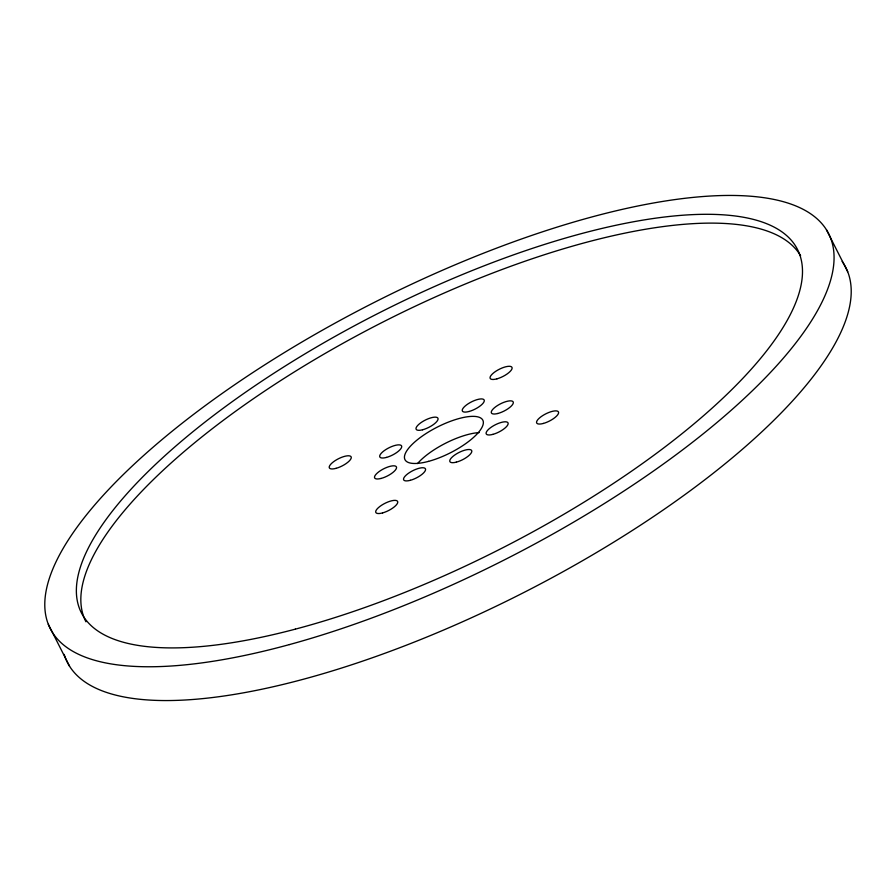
<?xml version="1.0" encoding="UTF-8"?>
<svg xmlns="http://www.w3.org/2000/svg" width="896" height="896" viewBox="0 0 896 896"><rect width="100%" height="100%" fill="white"/><g stroke="black" fill="none" stroke-linecap="round" stroke-linejoin="round"><path stroke-width="1.34" d="M826.47 229.824L847.694 271.712M48.306 624.288L69.53 666.176M85.938 621.79A401.52 132.709 -26.9 0 1 379.725 323.68A401.52 132.709 -26.9 0 1 800.61 255.786M417.547 463.568A43.646 14.426 -26.9 0 1 479.158 432.578M842.173 261.453A436.43 144.245 -26.9 0 1 519.691 594.619A436.43 144.245 -26.9 0 1 64.176 654.371M428.557 461.362A43.646 14.426 -26.9 0 0 483.056 420.728A43.646 14.426 -26.9 0 0 420.09 437.662A43.646 14.426 -26.9 0 0 428.557 461.362M410.379 480.301A12.219 4.043 -26.9 0 0 425.488 468.91A12.219 4.043 -26.9 0 0 407.77 473.782A12.219 4.043 -26.9 0 0 410.379 480.301M381.024 478.453A12.219 4.043 -26.9 0 0 396.502 467.107A12.219 4.043 -26.9 0 0 379.019 471.643A12.219 4.043 -26.9 0 0 381.024 478.453M386.512 457.408A12.219 4.043 -26.9 0 0 401.632 446.029A12.219 4.043 -26.9 0 0 383.902 450.901A12.219 4.043 -26.9 0 0 386.512 457.408M422.542 429.789A12.219 4.043 -26.9 0 0 438.021 418.432A12.219 4.043 -26.9 0 0 420.526 422.979A12.219 4.043 -26.9 0 0 422.542 429.789M469.09 411.477A12.219 4.043 -26.9 0 0 484.198 400.086A12.219 4.043 -26.9 0 0 466.48 404.958A12.219 4.043 -26.9 0 0 469.09 411.477M497.795 413.493A12.219 4.043 -26.9 0 0 513.274 402.136A12.219 4.043 -26.9 0 0 495.79 406.683A12.219 4.043 -26.9 0 0 497.795 413.493M492.946 434.358A12.219 4.043 -26.9 0 0 508.066 422.968A12.219 4.043 -26.9 0 0 490.336 427.84A12.219 4.043 -26.9 0 0 492.946 434.358M456.288 462.157A12.219 4.043 -26.9 0 0 471.766 450.8A12.219 4.043 -26.9 0 0 454.272 455.347A12.219 4.043 -26.9 0 0 456.288 462.157M336.101 468.328A12.219 4.043 -26.9 0 0 351.176 456.938A12.219 4.043 -26.9 0 0 333.424 461.843A12.219 4.043 -26.9 0 0 336.101 468.328M382.592 512.915A12.219 4.043 -26.9 0 0 397.656 501.525A12.219 4.043 -26.9 0 0 379.904 506.43A12.219 4.043 -26.9 0 0 382.592 512.915M543.435 423.427A12.219 4.043 -26.9 0 0 558.51 412.037A12.219 4.043 -26.9 0 0 540.758 416.942A12.219 4.043 -26.9 0 0 543.435 423.427M496.955 378.84A12.219 4.043 -26.9 0 0 512.019 367.45A12.219 4.043 -26.9 0 0 494.267 372.355A12.219 4.043 -26.9 0 0 496.955 378.84M289.43 644.582A436.43 144.245 -26.9 0 0 830.547 237.922A436.43 144.245 -26.9 0 0 198.307 410.805A436.43 144.245 -26.9 0 0 289.43 644.582M295.366 629.138A401.52 132.709 -26.9 0 0 800.072 255.651A401.52 132.709 -26.9 0 0 222.835 408.52A401.52 132.709 -26.9 0 0 295.366 629.138"/></g></svg>
